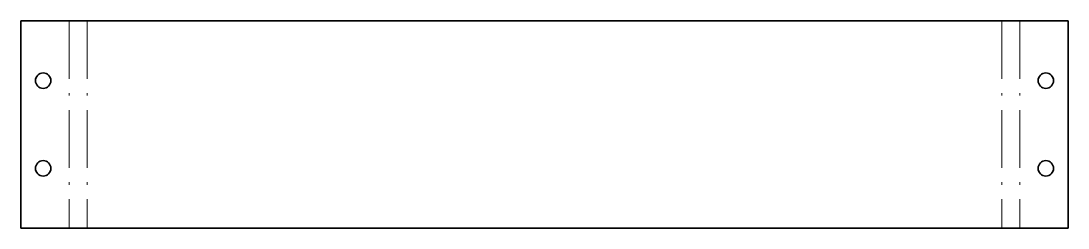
# Model space of a CAD drawing. Extents: x 108 to 325, y 138 to 181.
import ezdxf

# ---------------------------------------------------------------- set-up
doc = ezdxf.new("R2010")
doc.units = 0
doc.linetypes.add('DASHDOT', pattern=[18.5, 12, -3, 0.5, -3])

msp = doc.modelspace()

# ---------------------------------------------------------------- linework, layer by layer
at = {"color": 7, "lineweight": 35}
for p, q in [((108.327469, 180.956406), (108.327469, 137.956406)), ((108.327469, 180.956406), (118.327469, 180.956406)), ((118.327469, 180.956406), (122.023178, 180.956406)), ((122.023178, 180.956406), (311.387207, 180.956406)), ((311.387207, 180.956406), (315.082916, 180.956406)), ((315.082916, 180.956406), (325.082916, 180.956406)), ((325.082916, 180.956406), (325.082916, 137.956406)), ((108.327469, 137.956406), (118.327469, 137.956406)), ((118.327469, 137.956406), (122.023178, 137.956406)), ((122.023178, 137.956406), (311.387207, 137.956406)), ((311.387207, 137.956406), (315.082916, 137.956406)), ((315.082916, 137.956406), (325.082916, 137.956406))]:
    msp.add_line(p, q, dxfattribs=at)
at = {"color": 7, "linetype": 'DASHDOT', "lineweight": 13}
for p, q in [((118.327469, 180.956406), (118.327469, 137.956406)), ((122.023178, 180.956406), (122.023178, 137.956406)), ((311.387207, 180.956406), (311.387207, 137.956406)), ((315.082916, 180.956406), (315.082916, 137.956406))]:
    msp.add_line(p, q, dxfattribs=at)
at = {"color": 7, "lineweight": 35}
for centre in [(112.927475, 168.556412), (320.48291, 168.556412), (112.927475, 150.3564), (320.48291, 150.3564)]:
    msp.add_circle(centre, 1.6, dxfattribs=at)

doc.saveas('drawing.dxf')
